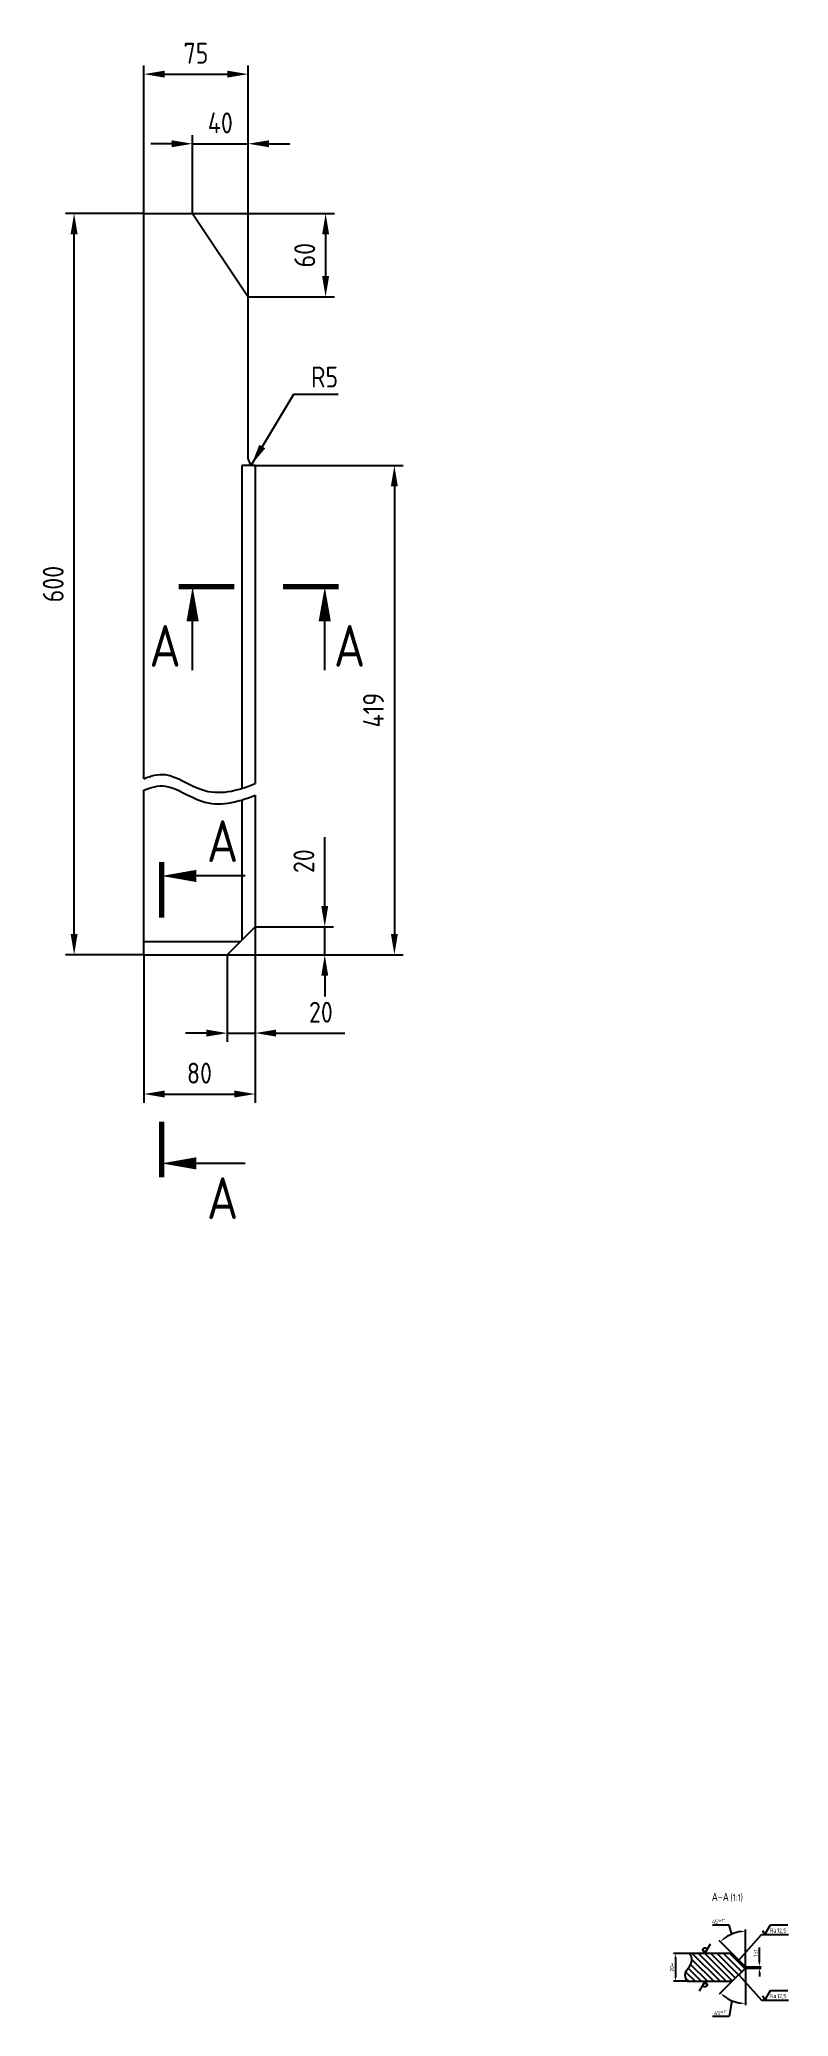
# Model space of a CAD drawing. Header units: millimetres. Extents: x 101 to 3396, y 35 to 2333.
# Drawn here: x 2858 to 3396, y 914 to 2333 of the extents above; entities outside this region: 1.
# The model-space entities are those that its viewports show. They can reach past a viewport. Long polylines and large blocks are cut down to what shows.
import ezdxf
from ezdxf.enums import TextEntityAlignment as Align

# ---------------------------------------------------------------- set-up
doc = ezdxf.new("R2010")
doc.units = ezdxf.units.MM
doc.layers.add('AM_VIEWS', color=1, linetype='Continuous', lineweight=25, plot=False)
for name, color, linetype in [('Bord', 1, 'Continuous'), ('Cont', 6, 'Continuous'), ('Dim', 7, 'Continuous'), ('Hatch', 2, 'Continuous'), ('Text', 3, 'Continuous'), ('Textb', 6, 'Continuous')]:
    doc.layers.add(name, color=color, linetype=linetype)
doc.styles.add('Style1', font='romans.shx', dxfattribs={"width": 0.8})
doc.dimstyles.new('Copy of Lin_5', dxfattribs={"dimscale": 5, "dimtxt": 3, "dimasz": 3, "dimexe": 1.25, "dimexo": 0, "dimgap": 1.5, "dimtad": 1, "dimdec": 0, "dimtxsty": 'Style1', "dimcen": 2.5, "dimclrt": 3, "dimadec": 5, "dimazin": 0, "dimtfac": 1, "dimtdec": 0, "dimtmove": 0, "dimatfit": 3, "dimldrblk": 'DOTSMALL', "dimfxl": 1, "dimarcsym": 0})
doc.dimstyles.new('Dia$0', dxfattribs={"dimtxt": 3, "dimasz": 3, "dimexe": 1.25, "dimexo": 0, "dimgap": 1, "dimtad": 1, "dimtxsty": 'Style1', "dimcen": 2.5, "dimclrt": 3, "dimadec": 0, "dimazin": 0, "dimtfac": 1, "dimtmove": 0, "dimatfit": 3, "dimfxl": 1, "dimarcsym": 0})
doc.dimstyles.new('Poz_2', dxfattribs={"dimscale": 2, "dimtxt": 6, "dimasz": 2.5, "dimexe": 1.25, "dimexo": 0, "dimgap": 1, "dimtad": 2, "dimtoh": 1, "dimdec": 0, "dimtxsty": 'Style1', "dimblk": 'DOTSMALL', "dimcen": 2.5, "dimclrt": 6, "dimadec": 0, "dimazin": 0, "dimtfac": 1, "dimtdec": 0, "dimtmove": 0, "dimatfit": 3, "dimldrblk": 'DOTSMALL', "dimfxl": 1, "dimarcsym": 0})

# ---------------------------------------------------------------- blocks, each defined once
blk = doc.blocks.new('razrez05')
at = {"layer": 'Text', "const_width": 0.8}
blk.add_lwpolyline([(-1.9966081282109371, 0), (6.003391871789063, 0)], dxfattribs=at)
at = {"layer": 'Text'}
blk.add_lwpolyline([(0, 0, 0, 1.76, 0), (0, -5, 1.76, 1.76, 0)], format="xyseb", dxfattribs=at)
blk.add_lwpolyline([(0, -12), (0, -5)], dxfattribs=at)
at = {"layer": 'Textb', "style": 'Style1', "width": 0.8}
blk.add_attdef('А', text='', height=6, dxfattribs=at).set_placement((-1.7000000000000455, -11.49881548150799, 39), align=Align.RIGHT)
blk = doc.blocks.new('*D48')
at = {"layer": 'Defpoints', "color": 0, "transparency": 16777216}
for p in [(2882.9364866995124, 2208.191482040435), (2932.9364866995124, 2208.191482040435), (2932.936486699512, 1675.873993546349)]:
    blk.add_point(p, dxfattribs=at)
at = {"layer": 'Dim', "color": 0, "lineweight": -2, "transparency": 16777216}
for p, q in [((2932.9364866995124, 2208.191482040435), (2876.6864866995124, 2208.191482040435)), ((2882.9364866995124, 1690.873993546349), (2882.9364866995124, 2193.191482040435)), ((2932.936486699512, 1675.873993546349), (2876.6864866995124, 1675.873993546349))]:
    blk.add_line(p, q, dxfattribs=at)
at = {"layer": 'Dim', "color": 0, "transparency": 16777216}
for points in [[(2880.4364866995124, 2193.191482040435), (2885.4364866995124, 2193.191482040435), (2882.9364866995124, 2208.191482040435)], [(2880.4364866995124, 1690.873993546349), (2885.4364866995124, 1690.873993546349), (2882.9364866995124, 1675.873993546349)]]:
    blk.add_solid(points, dxfattribs=at)
at = {"layer": 'Dim', "color": 3, "transparency": 16777216, "insert": (2867.936486699512, 1942.0327377933925), "char_height": 15, "attachment_point": 5, "rotation": 90, "style": 'Style1'}
blk.add_mtext('600', dxfattribs=at)
blk = doc.blocks.new('_DotSmall')
at = {"color": 0, "linetype": 'ByBlock', "const_width": 0.5}
blk.add_lwpolyline([(-0.0625, 0, 1), (0.0625, 0, 1)], format="xyb", close=True, dxfattribs=at)
blk = doc.blocks.new('*D49')
at = {"layer": 'Defpoints', "color": 0, "transparency": 16777216}
for p in [(3012.936486702841, 1695.873993557616), (2932.9364866995124, 1675.873993546349), (3012.936486702841, 1575.873993546349)]:
    blk.add_point(p, dxfattribs=at)
at = {"layer": 'Dim', "color": 0, "lineweight": -2, "transparency": 16777216}
for p, q in [((3012.936486702841, 1695.873993557616), (3012.936486702841, 1569.623993546349)), ((2932.9364866995124, 1675.873993546349), (2932.9364866995124, 1569.623993546349)), ((2947.9364866995124, 1575.873993546349), (2997.936486702841, 1575.873993546349))]:
    blk.add_line(p, q, dxfattribs=at)
at = {"layer": 'Dim', "color": 0, "transparency": 16777216}
for points in [[(2947.9364866995124, 1578.373993546349), (2947.9364866995124, 1573.373993546349), (2932.9364866995124, 1575.873993546349)], [(2997.936486702841, 1578.373993546349), (2997.936486702841, 1573.373993546349), (3012.936486702841, 1575.873993546349)]]:
    blk.add_solid(points, dxfattribs=at)
at = {"layer": 'Dim', "color": 3, "transparency": 16777216, "insert": (2972.936486701177, 1590.873993546349), "char_height": 15, "attachment_point": 5, "style": 'Style1'}
blk.add_mtext('80', dxfattribs=at)
blk = doc.blocks.new('*D50')
at = {"layer": 'Defpoints', "color": 0, "transparency": 16777216}
for p in [(3012.936486702841, 1695.873993557616), (2992.9364867017825, 1675.8739935565573), (3012.936486702841, 1619.623993546349)]:
    blk.add_point(p, dxfattribs=at)
at = {"layer": 'Dim', "color": 0, "lineweight": -2, "transparency": 16777216}
for p, q in [((3012.936486702841, 1695.873993557616), (3012.936486702841, 1613.373993546349)), ((2992.9364867017825, 1675.8739935565573), (2992.9364867017825, 1613.373993546349)), ((2977.9364867017825, 1619.623993546349), (2962.9364867017825, 1619.623993546349)), ((2992.9364867017825, 1619.623993546349), (3012.936486702841, 1619.623993546349)), ((3027.936486702841, 1619.623993546349), (3077.3650581314128, 1619.623993546349))]:
    blk.add_line(p, q, dxfattribs=at)
at = {"layer": 'Dim', "color": 0, "transparency": 16777216}
for points in [[(2977.9364867017825, 1622.123993546349), (2977.9364867017825, 1617.123993546349), (2992.9364867017825, 1619.623993546349)], [(3027.936486702841, 1622.123993546349), (3027.936486702841, 1617.123993546349), (3012.936486702841, 1619.623993546349)]]:
    blk.add_solid(points, dxfattribs=at)
at = {"layer": 'Dim', "color": 3, "transparency": 16777216, "insert": (3060.150772417127, 1634.623993546349), "char_height": 15, "attachment_point": 5, "style": 'Style1'}
blk.add_mtext('20', dxfattribs=at)
blk = doc.blocks.new('*D51')
at = {"layer": 'Defpoints', "color": 0, "transparency": 16777216}
for p in [(3012.9364867028407, 1695.8739935576154), (3062.9364867028407, 1695.8739935576154), (2992.9364867017825, 1675.873993546349)]:
    blk.add_point(p, dxfattribs=at)
at = {"layer": 'Dim', "color": 0, "lineweight": -2, "transparency": 16777216}
for p, q in [((3062.9364867028407, 1710.8739935576154), (3062.9364867028407, 1760.3025649861868)), ((3012.9364867028407, 1695.8739935576154), (3069.1864867028407, 1695.8739935576154)), ((3062.9364867028407, 1675.873993546349), (3062.9364867028407, 1695.8739935576154)), ((2992.9364867017825, 1675.873993546349), (3069.1864867028407, 1675.873993546349)), ((3062.9364867028407, 1660.873993546349), (3062.9364867028407, 1645.873993546349))]:
    blk.add_line(p, q, dxfattribs=at)
at = {"layer": 'Dim', "color": 0, "transparency": 16777216}
for points in [[(3060.4364867028407, 1710.8739935576154), (3065.4364867028407, 1710.8739935576154), (3062.9364867028407, 1695.8739935576154)], [(3060.4364867028407, 1660.873993546349), (3065.4364867028407, 1660.873993546349), (3062.9364867028407, 1675.873993546349)]]:
    blk.add_solid(points, dxfattribs=at)
at = {"layer": 'Dim', "color": 3, "transparency": 16777216, "insert": (3047.9364867028403, 1743.0882792719017), "char_height": 15, "attachment_point": 5, "rotation": 90, "style": 'Style1'}
blk.add_mtext('20', dxfattribs=at)
blk = doc.blocks.new('*D52')
at = {"layer": 'Defpoints', "color": 0, "transparency": 16777216}
for p in [(3007.9364866995124, 2258.1914820404386), (2967.9364866995124, 2208.1914820404386), (3007.9364866995124, 2148.1914820404386)]:
    blk.add_point(p, dxfattribs=at)
at = {"layer": 'Dim', "color": 0, "lineweight": -2, "transparency": 16777216}
for p, q in [((2952.9364866995124, 2258.1914820404386), (2937.9364866995124, 2258.1914820404386)), ((2967.9364866995124, 2208.1914820404386), (2967.9364866995124, 2264.4414820404386)), ((2967.9364866995124, 2258.1914820404386), (3007.9364866995124, 2258.1914820404386)), ((3007.9364866995124, 2148.1914820404386), (3007.9364866995124, 2264.4414820404386)), ((3022.9364866995124, 2258.1914820404386), (3037.9364866995124, 2258.1914820404386))]:
    blk.add_line(p, q, dxfattribs=at)
at = {"layer": 'Dim', "color": 0, "transparency": 16777216}
for points in [[(2952.9364866995124, 2260.6914820404386), (2952.9364866995124, 2255.6914820404386), (2967.9364866995124, 2258.1914820404386)], [(3022.9364866995124, 2260.6914820404386), (3022.9364866995124, 2255.6914820404386), (3007.9364866995124, 2258.1914820404386)]]:
    blk.add_solid(points, dxfattribs=at)
at = {"layer": 'Dim', "color": 3, "transparency": 16777216, "insert": (2987.9364866995124, 2273.1914820404386), "char_height": 15, "attachment_point": 5, "style": 'Style1'}
blk.add_mtext('40', dxfattribs=at)
blk = doc.blocks.new('*D53')
at = {"layer": 'Defpoints', "color": 0, "transparency": 16777216}
for p in [(2967.9364866995124, 2208.1914820404386), (3007.9364866995124, 2148.1914820404386), (3063.5614867011764, 2148.1914820404386)]:
    blk.add_point(p, dxfattribs=at)
at = {"layer": 'Dim', "color": 0, "lineweight": -2, "transparency": 16777216}
for p, q in [((2967.9364866995124, 2208.1914820404386), (3069.8114867011764, 2208.1914820404386)), ((3063.5614867011764, 2193.1914820404386), (3063.5614867011764, 2163.1914820404386)), ((3007.9364866995124, 2148.1914820404386), (3069.8114867011764, 2148.1914820404386))]:
    blk.add_line(p, q, dxfattribs=at)
at = {"layer": 'Dim', "color": 0, "transparency": 16777216}
for points in [[(3061.0614867011764, 2193.1914820404386), (3066.0614867011764, 2193.1914820404386), (3063.5614867011764, 2208.1914820404386)], [(3061.0614867011764, 2163.1914820404386), (3066.0614867011764, 2163.1914820404386), (3063.5614867011764, 2148.1914820404386)]]:
    blk.add_solid(points, dxfattribs=at)
at = {"layer": 'Dim', "color": 3, "transparency": 16777216, "insert": (3048.561486701176, 2178.191482040439), "char_height": 15, "attachment_point": 5, "rotation": 90, "style": 'Style1'}
blk.add_mtext('60', dxfattribs=at)
blk = doc.blocks.new('*D54')
at = {"layer": 'Defpoints', "color": 0, "transparency": 16777216}
for p in [(3012.936486699251, 2027.1914820302195), (2992.9364867017825, 1675.873993546349), (3112.9364867028407, 1675.873993546349)]:
    blk.add_point(p, dxfattribs=at)
at = {"layer": 'Dim', "color": 0, "lineweight": -2, "transparency": 16777216}
for p, q in [((3012.936486699251, 2027.1914820302195), (3119.1864867028407, 2027.1914820302195)), ((3112.9364867028407, 2012.1914820302195), (3112.9364867028407, 1690.873993546349)), ((2992.9364867017825, 1675.873993546349), (3119.1864867028407, 1675.873993546349))]:
    blk.add_line(p, q, dxfattribs=at)
at = {"layer": 'Dim', "color": 0, "transparency": 16777216}
for points in [[(3110.4364867028407, 2012.1914820302195), (3115.4364867028407, 2012.1914820302195), (3112.9364867028407, 2027.1914820302195)], [(3110.4364867028407, 1690.873993546349), (3115.4364867028407, 1690.873993546349), (3112.9364867028407, 1675.873993546349)]]:
    blk.add_solid(points, dxfattribs=at)
at = {"layer": 'Dim', "color": 3, "transparency": 16777216, "insert": (3097.9364867028403, 1851.5327377882847), "char_height": 15, "attachment_point": 5, "rotation": 90, "style": 'Style1'}
blk.add_mtext('419', dxfattribs=at)
blk = doc.blocks.new('*D56')
at = {"layer": 'Defpoints', "color": 0, "transparency": 16777216}
for p in [(3325.5581008951467, 958.7826963948137), (3314.7464378300747, 938.7826963948146), (3323.3080822900874, 938.7826963948146)]:
    blk.add_point(p, dxfattribs=at)
at = {"layer": 'Dim', "color": 0, "lineweight": -2, "transparency": 16777216}
for p, q in [((3325.5581008951467, 958.7826963948137), (3313.4964378300747, 958.7826963948137)), ((3314.7464378300747, 955.7826963948137), (3314.7464378300747, 941.7826963948146)), ((3323.3080822900874, 938.7826963948146), (3313.4964378300747, 938.7826963948146))]:
    blk.add_line(p, q, dxfattribs=at)
at = {"layer": 'Dim', "color": 0, "transparency": 16777216}
for points in [[(3314.2464378300747, 955.7826963948137), (3315.2464378300747, 955.7826963948137), (3314.7464378300747, 958.7826963948137)], [(3314.2464378300747, 941.7826963948146), (3315.2464378300747, 941.7826963948146), (3314.7464378300747, 938.7826963948146)]]:
    blk.add_solid(points, dxfattribs=at)
at = {"layer": 'Dim', "color": 3, "transparency": 16777216, "insert": (3312.2464378300747, 948.7826963948146), "char_height": 3, "attachment_point": 5, "rotation": 90, "style": 'Style1'}
blk.add_mtext('20*', dxfattribs=at)
blk = doc.blocks.new('*D57')
at = {"layer": 'Defpoints', "color": 0, "transparency": 16777216}
for p in [(3365.0474266590645, 949.2826963948132), (3365.0474266590645, 948.2826963948132), (3375.0474266590645, 949.2826963948132)]:
    blk.add_point(p, dxfattribs=at)
at = {"layer": 'Dim', "color": 0, "lineweight": -2, "transparency": 16777216}
for p, q in [((3375.0474266590645, 952.2826963948132), (3375.0474266590645, 963.1112678233847)), ((3365.0474266590645, 949.2826963948132), (3376.2974266590645, 949.2826963948132)), ((3365.0474266590645, 948.2826963948132), (3376.2974266590645, 948.2826963948132)), ((3375.0474266590645, 948.2826963948132), (3375.0474266590645, 949.2826963948132)), ((3375.0474266590645, 945.2826963948132), (3375.0474266590645, 942.2826963948132))]:
    blk.add_line(p, q, dxfattribs=at)
at = {"layer": 'Dim', "color": 0, "transparency": 16777216}
for points in [[(3374.5474266590645, 952.2826963948132), (3375.5474266590645, 952.2826963948132), (3375.0474266590645, 949.2826963948132)], [(3374.5474266590645, 945.2826963948132), (3375.5474266590645, 945.2826963948132), (3375.0474266590645, 948.2826963948132)]]:
    blk.add_solid(points, dxfattribs=at)
at = {"layer": 'Dim', "color": 3, "transparency": 16777216, "insert": (3372.5474266590645, 959.1969821090995), "char_height": 3, "attachment_point": 5, "rotation": 90, "style": 'Style1'}
blk.add_mtext('1%%p1', dxfattribs=at)
blk = doc.blocks.new('sherISO_09')
at = {"layer": 'Text'}
for q in [(-1.7320508075681573, 3), (4.041451884322669, 7)]:
    blk.add_line((0, 0), q, dxfattribs=at)
blk.add_circle((0.00233952137932647, 2.7130843407321663), 1.3530000000000655, dxfattribs=at)
blk = doc.blocks.new('sherISO_01')
at = {"layer": 'Text'}
blk.add_line((4.0414499999999975, 7), (16.364452607677606, 7), dxfattribs=at)
blk.add_lwpolyline([(-1.7320500000000152, 3), (0, 0), (4.0414499999999975, 7)], dxfattribs=at)
at = {"layer": 'Text', "style": 'Style1', "width": 0.8}
blk.add_text('Ra', height=3, dxfattribs=at).set_placement((3.584307142857142, 1.5))
blk.add_attdef('12,5', (8.727084285714255, 1.4999999999999147), '', height=3, dxfattribs=at)
blk = doc.blocks.new('ZNAK01')
at = {"layer": 'Textb', "style": 'Style1', "width": 0.8}
blk.add_attdef('А', text='', height=6, dxfattribs=at).set_placement((3.9505396978285034, -0.01980960201723292), align=Align.RIGHT)
blk.add_attdef('SC(1)', (5.0723284561202036, -0.01980960201723292), '', height=5, dxfattribs=at)
blk = doc.blocks.new('*D58')
at = {"layer": 'Defpoints', "color": 0, "transparency": 16777216}
for p in [(3007.9364866995124, 2308.191482040126), (2932.9364866995124, 2208.191482040435), (3007.9364866995124, 2148.1914820404386)]:
    blk.add_point(p, dxfattribs=at)
at = {"layer": 'Dim', "color": 0, "lineweight": -2, "transparency": 16777216}
for p, q in [((2932.9364866995124, 2208.191482040435), (2932.9364866995124, 2314.441482040126)), ((3007.9364866995124, 2148.1914820404386), (3007.9364866995124, 2314.441482040126)), ((2947.9364866995124, 2308.191482040126), (2992.9364866995124, 2308.191482040126))]:
    blk.add_line(p, q, dxfattribs=at)
at = {"layer": 'Dim', "color": 0, "transparency": 16777216}
for points in [[(2947.9364866995124, 2310.691482040126), (2947.9364866995124, 2305.691482040126), (2932.9364866995124, 2308.191482040126)], [(2992.9364866995124, 2310.691482040126), (2992.9364866995124, 2305.691482040126), (3007.9364866995124, 2308.191482040126)]]:
    blk.add_solid(points, dxfattribs=at)
at = {"layer": 'Dim', "color": 3, "transparency": 16777216, "insert": (2970.4364866995124, 2323.191482040126), "char_height": 15, "attachment_point": 5, "style": 'Style1'}
blk.add_mtext('75', dxfattribs=at)
blk = doc.blocks.new('razrez03')
at = {"layer": 'Text'}
blk.add_lwpolyline([(0, 0, 0, 1.76, 0), (5, 0, 1.76, 1.76, 0)], format="xyseb", dxfattribs=at)
at = {"layer": 'Text', "const_width": 0.8}
blk.add_lwpolyline([(0, 1.9966081282100276), (0, -6.003391871789972)], dxfattribs=at)
at = {"layer": 'Text'}
blk.add_lwpolyline([(12, 0), (5, 0)], dxfattribs=at)
at = {"layer": 'Textb', "style": 'Style1', "width": 0.8}
blk.add_attdef('A', (6.5, 2), '', height=6, dxfattribs=at)

msp = doc.modelspace()

# ---------------------------------------------------------------- hatches: boundary and pattern name
at = {"layer": 'Hatch'}
h = msp.add_hatch(dxfattribs=at)
h.set_pattern_fill('ANSI31', color=256, angle=90)
h.set_pattern_definition([(135, (4389.720905022508, -2241.448722339557), (-2.2450640302672884, -2.245064030267288), [])])
edge = h.paths.add_edge_path()
edge.add_line((3355.5474266590654, 938.7826963948137), (3365.0474266590645, 948.2826963948132))
edge.add_line((3365.0474266590645, 948.2826963948132), (3365.0474266590645, 948.7826963948132))
edge.add_line((3365.0474266590645, 948.7826963948132), (3365.0474266590645, 949.2826963948132))
edge.add_line((3365.0474266590645, 949.2826963948132), (3355.547426659065, 958.7826963948132))
edge.add_line((3355.547426659065, 958.7826963948132), (3325.1980792488207, 958.7826963948137))
edge.add_spline(control_points=[(3325.198079248821, 958.7826963948141), (3326.4763524628615, 956.36067765393), (3327.570662734241, 951.5741896218642), (3320.6751439268355, 945.3388956695435), (3322.1406809891278, 940.852216643053), (3323.3080822900884, 938.7826963948128)], knot_values=[4.641780184508747, 4.641780184508747, 4.641780184508747, 4.641780184508747, 12.504008562108801, 20.492658989407044, 27.110833025854895, 27.110833025854895, 27.110833025854895, 27.110833025854895], degree=3, periodic=0)
edge.add_line((3323.308082290088, 938.7826963948137), (3355.5474266590654, 938.7826963948137))

# ---------------------------------------------------------------- linework, layer by layer
at = {"layer": 'AM_VIEWS'}
for points in [[(2932.936486699512, 1802.2216421682692), (2938.0691399257685, 1804.5382031428348), (2951.948546818515, 1808.0698328911792), (2977.7630258099994, 1788.0159552983823), (2999.8906383122066, 1793.3928541430494), (3012.936486702841, 1798.856423544577)], [(2932.936486699512, 1793.9439751753434), (2938.0691399257685, 1796.260536149909), (2951.948546818515, 1799.7921658982532), (2977.7630258099994, 1779.7382883054565), (2999.8906383122066, 1785.1151871501233), (3012.936486702841, 1790.5787565516507)]]:
    msp.add_open_spline(points, degree=3, knots=[18.3273614066439, 18.3273614066439, 18.3273614066439, 18.3273614066439, 34.934715494707234, 63.3362970019965, 103.01761456398219, 103.01761456398219, 103.01761456398219, 103.01761456398219], dxfattribs=at)
at = {"layer": 'Bord'}
msp.add_open_spline([(3323.3080822900884, 938.7826963948128), (3322.1406809891278, 940.852216643053), (3320.6751439268355, 945.3388956695435), (3327.570662734241, 951.5741896218642), (3326.4763524628615, 956.36067765393), (3325.198079248821, 958.7826963948141)], degree=3, knots=[4.641780184508745, 4.641780184508745, 4.641780184508745, 4.641780184508745, 11.259954220956597, 19.24860464825484, 27.110833025854895, 27.110833025854895, 27.110833025854895, 27.110833025854895], dxfattribs=at)
at = {"layer": 'Cont'}
for p, q in [((2932.9364866995124, 2208.191482040435), (2967.9364866995124, 2208.1914820404386)), ((2932.936486699512, 1802.2216421682692), (2932.9364866995124, 2208.191482040435)), ((2967.9364866995124, 2208.1914820404386), (3007.9364866995124, 2148.1914820404386)), ((3007.936486699516, 2032.1914820302195), (3007.9364866995124, 2148.1914820404386)), ((3003.436486702841, 2027.1914820302195), (3003.436486702841, 1795.3511437303869)), ((3012.9364867028376, 2027.1914820302159), (3003.436486702841, 2027.1914820302156)), ((3012.9364867028376, 2027.1914820302159), (3012.9364867028376, 2027.1914820302159)), ((3012.936486702841, 2027.1914820302195), (3012.936486702841, 1798.8564235445767)), ((2932.936486699512, 1675.873993546349), (2932.936486699512, 1793.9439751753437)), ((3012.936486702841, 1790.5787565516507), (3012.936486702841, 1695.873993557616)), ((3003.436486702841, 1787.0734767374606), (3003.436486702841, 1686.3739935576154)), ((2992.9364867017825, 1675.873993546349), (3012.936486702841, 1695.873993557616)), ((2932.936486699512, 1685.373993546349), (3002.4364866969336, 1685.373993546349)), ((2932.936486699512, 1675.873993546349), (2992.9364867017825, 1675.873993546349)), ((3355.5474266590654, 958.7826963948132), (3325.198079248822, 958.7826963948137)), ((3365.0474266590645, 949.2826963948132), (3355.5474266590645, 958.7826963948137)), ((3323.3080822900874, 938.7826963948137), (3355.5474266590654, 938.7826963948137)), ((3365.0474266590645, 948.2826963948132), (3355.5474266590645, 938.7826963948128)), ((3365.0474266590645, 949.2826963948132), (3365.0474266590645, 948.7826963948132)), ((3365.0474266590645, 948.2826963948132), (3365.0474266590645, 948.7826963948132)), ((3365.0474266590645, 948.2826963948132), (3365.0474266590645, 948.7826963948132))]:
    msp.add_line(p, q, dxfattribs=at)
msp.add_arc((3012.936486699516, 2032.1914820302195), 5, 180, 270.000000038103, dxfattribs=at)
at = {"layer": 'Dim'}
for p, q in [((3040.4079809449104, 2078.2254836540296), (3010.3742273468292, 2027.8979022872115)), ((3072.5508380877654, 2078.2254836540305), (3040.4079809449104, 2078.2254836540296)), ((3353.4399150292675, 979.0193838105334), (3341.3542007435526, 979.0193838105334)), ((3355.5474266590663, 958.7826963948133), (3346.2191031514994, 968.1110199023822)), ((3355.335965694936, 972.7282371648727), (3353.4399150292675, 979.0193838105334)), ((3365.0474266590645, 972.9302629586194), (3365.0474266590645, 975.9099668559619)), ((3365.0474266590645, 949.2826963948132), (3365.0474266590645, 972.9302629586196)), ((3376.5615605811563, 972.3112763442023), (3395.9546453746825, 972.3112763442023)), ((3355.5474266590663, 938.7826963948135), (3346.219103151499, 929.4543728872445)), ((3365.0474266590645, 948.2826963948132), (3365.0474266590645, 924.6351298310069)), ((3355.335965694935, 924.8371556247541), (3353.4399150292666, 913.5460089790934)), ((3365.0474266590645, 924.6351298310069), (3365.047426659064, 921.6554259336644)), ((3376.5615605811563, 925.2541164454242), (3395.9546453746825, 925.2541164454242)), ((3353.4399150292666, 913.5460089790934), (3341.354200743552, 913.5460089790929))]:
    msp.add_line(p, q, dxfattribs=at)
for centre, radius, start, end in [((3365.047426659064, 949.2826963948129), 25.37727046114903, 96.77722946035458, 128.22277053963703), ((3365.047426659064, 948.2826963948132), 25.377270461148925, 231.77722946036047, 263.2227705396447)]:
    msp.add_arc(centre, radius, start, end, dxfattribs=at)
for points in [[(3015.9142155333843, 2042.05977119258), (3020.2077952763925, 2039.4975118398936), (3010.3742273468292, 2027.897902287212)], [(3349.6780224653885, 968.8455277370706), (3349.013947670554, 969.5931938837333), (3347.102986627983, 967.2271364258988)], [(3362.023117874167, 974.9817686172888), (3362.0822258858934, 973.9835170242774), (3365.0474266590645, 974.659966855962)], [(3349.0139476705526, 927.9721989058933), (3349.678022465388, 928.7198650525563), (3347.1029866279823, 930.3382563637279)], [(3362.082225885893, 923.581875765349), (3362.023117874167, 922.5836241723375), (3365.0474266590645, 922.9054259336642)]]:
    msp.add_solid(points, dxfattribs=at)

# ---------------------------------------------------------------- block references
at = {"layer": 'Cont', "color": 2, "xscale": 5, "yscale": 5}
msp.add_blockref('razrez05', (2968.0367270416373, 1940.1810379670515), dxfattribs=at).add_auto_attribs({'А': 'А'})
at = {"layer": 'Cont', "color": 2}
ref = msp.add_blockref('razrez05', (3062.9364867028407, 1940.1810379670515), dxfattribs=dict(at, xscale=-5, yscale=5))
ref.add_attrib('А', 'А', dxfattribs={"layer": 'Textb', "height": 30, "style": 'Style1', "width": 0.8000000000000003}).set_placement((3092.0079152742683, 1882.6869605595114, 39), align=Align.RIGHT)
at = {"layer": 'Cont', "color": 2, "xscale": 5, "yscale": 5, "zscale": 5}
msp.add_blockref('razrez03', (2945.802255610125, 1732.467843242312), dxfattribs=at).add_auto_attribs({'A': 'А'})
at = {"layer": 'Cont', "color": 2}
ref = msp.add_blockref('razrez03', (2945.802255610125, 1526.0830158877616), dxfattribs=dict(at, xscale=-5, yscale=5, zscale=5, rotation=180))
ref.add_attrib('A', 'А', (2978.302255610125, 1486.0830158877616), dxfattribs={"layer": 'Textb', "height": 30, "style": 'Style1', "width": 0.8000000000000002})
msp.add_blockref('sherISO_09', (3335.9681775718736, 958.7826963948141), dxfattribs=at)
at = {"layer": 'Cont', "color": 2, "rotation": 180}
msp.add_blockref('sherISO_09', (3335.9681775718727, 938.7826963948137), dxfattribs=at)
at = {"layer": 'Hatch', "zscale": 5}
msp.add_blockref('ZNAK01', (3349.271043871153, 996.4426434545103), dxfattribs=at).add_auto_attribs({'А': 'A-A', 'SC(1)': '(1:1)'})
at = {"layer": 'Hatch'}
for p in [(3379.0150312707938, 972.3112763442023), (3379.015031270794, 925.2541164454241)]:
    msp.add_blockref('sherISO_01', p, dxfattribs=at).add_auto_attribs({'12,5': '12,5'})

# ---------------------------------------------------------------- texts
at = {"layer": 'Dim', "color": 3, "style": 'Style1', "width": 0.8}
for s, height, p in [('45°', 3, (3341.011343600698, 980.0193838105332)), ('+2%%D', 2, (3346.4395851542536, 981.5862857307942)), ('45°', 3, (3342.558212880221, 914.5460089790932)), ('+2%%D', 2, (3347.8799570962733, 915.9317516715192))]:
    msp.add_text(s, height=height, dxfattribs=at).set_placement(p)
at = {"layer": 'Dim', "color": 3, "insert": (3062.83655237348, 2090.7254836540296), "char_height": 15, "attachment_point": 5, "style": 'Style1'}
msp.add_mtext('\\A1;R5', dxfattribs=at)

# ---------------------------------------------------------------- dimensions: what is measured, and where the dimension line sits
at = {"layer": 'Dim'}
for base, p1, p2, angle, picture, middle in [((3007.9364866995124, 2308.191482040126), (2932.9364866995124, 2208.191482040435), (3007.9364866995124, 2148.1914820404386), 1.141101885463838e-14, '*D58', (2970.4364866995124, 2323.191482040126)), ((3007.9364866995124, 2258.1914820404386), (2967.9364866995124, 2208.1914820404386), (3007.9364866995124, 2148.1914820404386), 5.965409382554342e-12, '*D52', (2987.9364866995124, 2273.1914820404386)), ((3063.5614867011764, 2148.1914820404386), (2967.9364866995124, 2208.1914820404386), (3007.9364866995124, 2148.1914820404386), 90.00000000000597, '*D53', (3048.561486701176, 2178.191482040439)), ((3062.9364867028407, 1695.8739935576154), (2992.9364867017825, 1675.873993546349), (3012.9364867028407, 1695.8739935576154), 90.00000000000001, '*D51', (3047.9364867028403, 1743.0882792719017))]:
    dim = msp.add_linear_dim(base=base, p1=p1, p2=p2, angle=angle, dimstyle='Copy of Lin_5', dxfattribs=at)
    dim.commit()
    dim.dimension.update_dxf_attribs({"geometry": picture, "text_midpoint": middle})
for base, p1, p2, angle, text, picture, middle in [((2882.9364866995124, 2208.191482040435), (2932.936486699512, 1675.873993546349), (2932.9364866995124, 2208.191482040435), 90.00000000000001, '600', '*D48', (2867.936486699512, 1942.0327377933925)), ((3112.9364867028407, 1675.873993546349), (3012.936486699251, 2027.1914820302195), (2992.9364867017825, 1675.873993546349), 90.00000000000136, '419', '*D54', (3097.9364867028403, 1851.5327377882847))]:
    dim = msp.add_linear_dim(base=base, p1=p1, p2=p2, angle=angle, text=text, dimstyle='Copy of Lin_5', dxfattribs=at)
    dim.commit()
    dim.dimension.update_dxf_attribs({"geometry": picture, "text_midpoint": middle})
for base, p1, picture, middle in [((3012.936486702841, 1575.873993546349), (2932.9364866995124, 1675.873993546349), '*D49', (2972.936486701177, 1590.873993546349)), ((3012.936486702841, 1619.623993546349), (2992.9364867017825, 1675.8739935565573), '*D50', (3060.150772417127, 1634.623993546349))]:
    dim = msp.add_linear_dim(base=base, p1=p1, p2=(3012.936486702841, 1695.873993557616), dimstyle='Copy of Lin_5', dxfattribs=at)
    dim.commit()
    dim.dimension.update_dxf_attribs({"geometry": picture, "text_midpoint": middle})
for base, p1, p2, text, override, picture, middle in [((3314.7464378300747, 938.7826963948146), (3325.5581008951467, 958.7826963948137), (3323.3080822900874, 938.7826963948146), '<>*', {"dimarcsym": 1}, '*D56', (3312.2464378300747, 948.7826963948146)), ((3375.0474266590645, 949.2826963948132), (3365.0474266590645, 948.2826963948132), (3365.0474266590645, 949.2826963948132), '<>%%p1', {"dimtp": 1, "dimtm": 2, "dimarcsym": 1}, '*D57', (3372.5474266590645, 959.1969821090995))]:
    dim = msp.add_linear_dim(base=base, p1=p1, p2=p2, angle=90, text=text, dimstyle='Dia$0', override=override, dxfattribs=at)
    dim.commit()
    dim.dimension.update_dxf_attribs({"geometry": picture, "text_midpoint": middle})

# ---------------------------------------------------------------- leaders
for points in [[(3360.2974266590645, 954.0326963948135), (3376.5615605811563, 972.3112763442023)], [(3360.2974266590645, 943.532696394813), (3376.5615605811563, 925.2541164454242)]]:
    msp.add_leader(points, dimstyle='Poz_2', override={"dimscale": 1}, dxfattribs=at)

doc.saveas('drawing.dxf')
